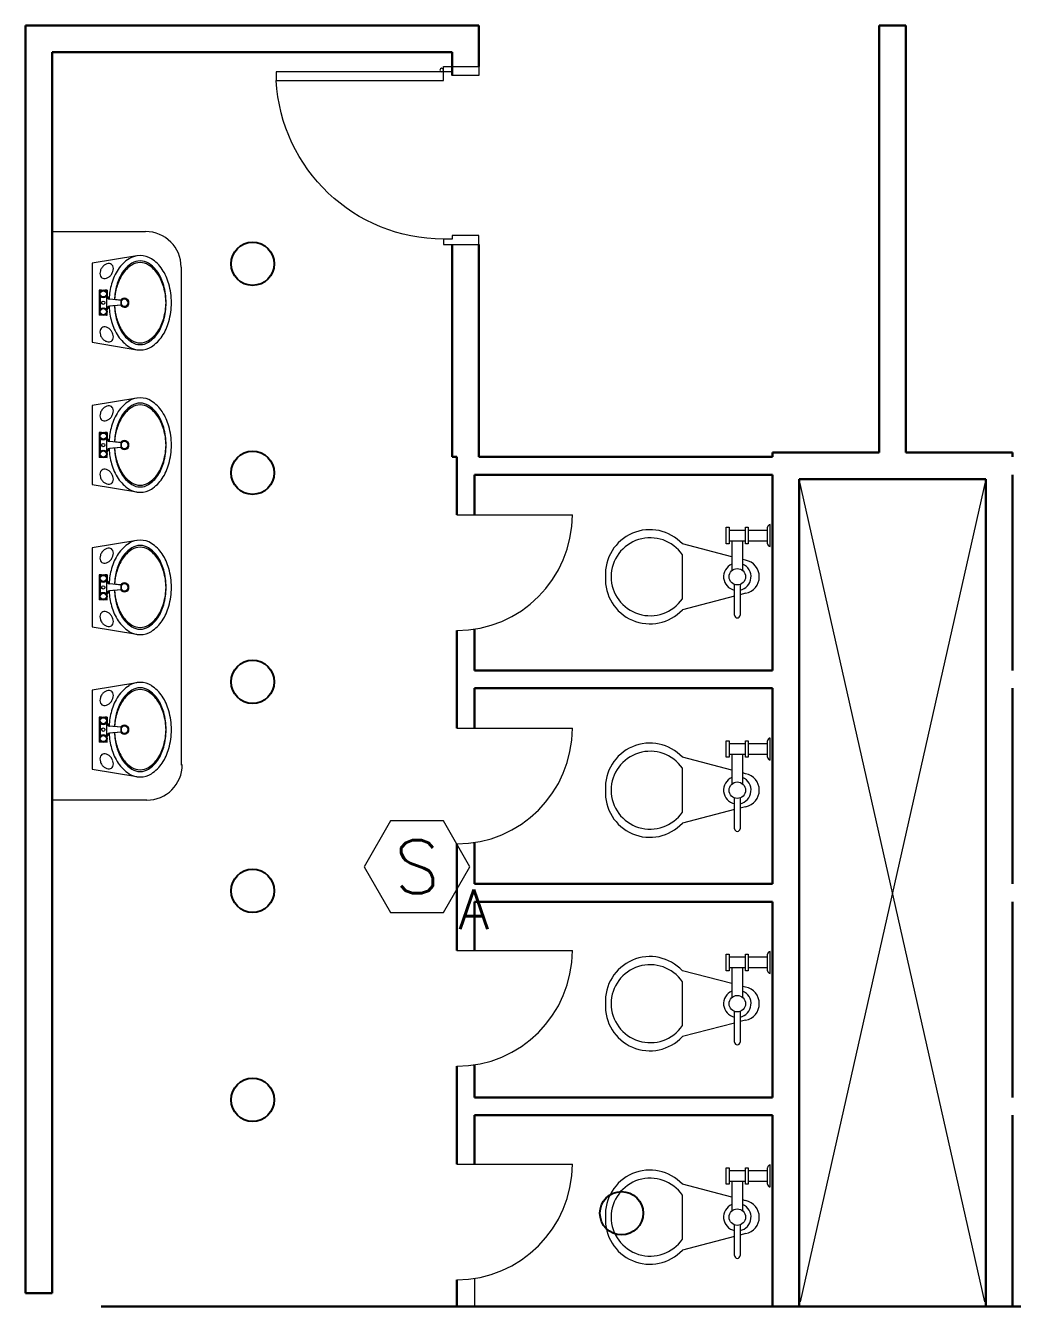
# Model space of a CAD drawing. Extents: x -15 to 31698, y 0 to 29135.
# Drawn here: x 46.13 to 51.68, y 339.07 to 346.27 of the extents above; entities that cross this region are included whole.
import ezdxf
from ezdxf.enums import TextEntityAlignment as Align

# ---------------------------------------------------------------- set-up
doc = ezdxf.new("R2010")
doc.units = 0
doc.header["$LTSCALE"] = 0.15
doc.layers.get('0').update_dxf_attribs({"color": 252})
doc.layers.add('0 ARCH', color=252, linetype='Continuous')
doc.layers.add('0 lum', color=252, linetype='Continuous')
for name, color, linetype, lineweight in [('anal', 252, 'Continuous', 20), ('DOOR', 252, 'Continuous', 20), ('FIXT', 252, 'Continuous', 9), ('FUR', 252, 'Continuous', 9), ('sofa', 252, 'Continuous', 9), ('T-FIRE-B', 4, 'Continuous', 0), ('T-TEXT', 2, 'Continuous', 0), ('wall', 252, 'Continuous', 30), ('WC', 252, 'Continuous', 9)]:
    doc.layers.add(name, color=color, linetype=linetype, lineweight=lineweight)
doc.styles.add('ROMANS', font='ROMANS.shx', dxfattribs={"width": 0.8})

# ---------------------------------------------------------------- blocks, each defined once
blk = doc.blocks.new('2')
at = {"color": 3}
blk.add_circle((0, 0, 3.4), 0.1216, dxfattribs=at)
blk = doc.blocks.new('D100')
at = {"layer": 'DOOR'}
for points in [[(0.03, 0.2), (0.03, 1.14), (0.0785, 1.14), (0.0785, 0.2)], [(0.03, 0.2), (0, 0.2), (0, 0), (0.05, 0), (0.05, 0.15), (0.03, 0.15)], [(0.97, 0.2), (1, 0.2), (1, 0), (0.95, 0), (0.95, 0.15), (0.97, 0.15)]]:
    blk.add_lwpolyline(points, close=True, dxfattribs=at)
blk.add_circle((0.02, 0.21), 0.01, dxfattribs=at)
blk.add_arc((0.0286, 0.2), 0.9414, 0.00288, 86.9663, dxfattribs=at)
blk = doc.blocks.new('ARCH')
at = {"layer": 'anal'}
for p, q in [((46.275, 345.1171), (46.8, 345.1171)), ((47, 344.9171), (47, 342.1171)), ((46.8062, 341.9207), (46.275, 341.9207))]:
    blk.add_line(p, q, dxfattribs=at)
for centre, start, end in [((46.8, 344.9171), 0, 90), ((46.8062, 342.1207), 270, 0)]:
    blk.add_arc(centre, 0.2, start, end, dxfattribs=at)
at = {"layer": 'DOOR'}
for p, q in [((48.55, 343.525), (49.2, 343.525)), ((48.55, 342.325), (49.2, 342.325)), ((48.55, 341.075), (49.2, 341.075)), ((48.55, 339.875), (49.2, 339.875))]:
    blk.add_line(p, q, dxfattribs=at)
for centre in [(48.55, 343.525), (48.55, 342.325), (48.55, 341.075), (48.55, 339.875)]:
    blk.add_arc(centre, 0.65, 270, 0, dxfattribs=at)
at = {"layer": 'FIXT'}
for p, q in [((46.7501, 344.981), (46.5, 344.9396)), ((46.5, 344.9396), (46.5, 344.4946)), ((46.544, 344.7861), (46.5395, 344.7871)), ((46.5528, 344.7871), (46.5395, 344.7871)), ((46.5395, 344.7871), (46.5395, 344.6471)), ((46.544, 344.7861), (46.544, 344.7797)), ((46.5509, 344.7861), (46.544, 344.7861)), ((46.544, 344.7544), (46.544, 344.6797)), ((46.5845, 344.7871), (46.5712, 344.7871)), ((46.58, 344.7861), (46.5731, 344.7861)), ((46.58, 344.7861), (46.5845, 344.7871)), ((46.58, 344.7861), (46.58, 344.7797)), ((46.58, 344.7544), (46.58, 344.6797)), ((46.5845, 344.7871), (46.5845, 344.7562)), ((46.6621, 344.7303), (46.5979, 344.737)), ((46.5845, 344.6471), (46.5845, 344.6779)), ((46.6621, 344.7038), (46.5979, 344.6971)), ((46.6635, 344.7311), (46.616, 344.7351)), ((46.6635, 344.7031), (46.616, 344.699)), ((46.6621, 344.7303), (46.6635, 344.7311)), ((46.6621, 344.7038), (46.6635, 344.7031)), ((46.544, 344.6481), (46.5395, 344.6471)), ((46.5528, 344.6471), (46.5395, 344.6471)), ((46.544, 344.6481), (46.544, 344.6544)), ((46.5509, 344.6481), (46.544, 344.6481)), ((46.5845, 344.6471), (46.5712, 344.6471)), ((46.58, 344.6481), (46.5731, 344.6481)), ((46.58, 344.6481), (46.58, 344.6544)), ((46.58, 344.6481), (46.5845, 344.6471)), ((46.5, 344.4946), (46.7501, 344.4532)), ((46.7501, 344.181), (46.5, 344.1396)), ((46.5, 344.1396), (46.5, 343.6946)), ((46.544, 343.9861), (46.5395, 343.9871)), ((46.5528, 343.9871), (46.5395, 343.9871)), ((46.5395, 343.9871), (46.5395, 343.8471)), ((46.544, 343.9861), (46.544, 343.9797)), ((46.5509, 343.9861), (46.544, 343.9861)), ((46.544, 343.9544), (46.544, 343.8797)), ((46.5845, 343.9871), (46.5712, 343.9871)), ((46.58, 343.9861), (46.5731, 343.9861)), ((46.58, 343.9861), (46.5845, 343.9871)), ((46.58, 343.9861), (46.58, 343.9797)), ((46.58, 343.9544), (46.58, 343.8797)), ((46.5845, 343.9871), (46.5845, 343.9562)), ((46.5845, 343.8471), (46.5845, 343.8779)), ((46.6621, 343.9303), (46.5979, 343.937)), ((46.6621, 343.9038), (46.5979, 343.8971)), ((46.6635, 343.9311), (46.616, 343.9351)), ((46.6635, 343.9031), (46.616, 343.899)), ((46.6621, 343.9303), (46.6635, 343.9311)), ((46.6621, 343.9038), (46.6635, 343.9031)), ((46.544, 343.8481), (46.5395, 343.8471)), ((46.5528, 343.8471), (46.5395, 343.8471)), ((46.544, 343.8481), (46.544, 343.8544)), ((46.5509, 343.8481), (46.544, 343.8481)), ((46.5845, 343.8471), (46.5712, 343.8471)), ((46.58, 343.8481), (46.5731, 343.8481)), ((46.58, 343.8481), (46.58, 343.8544)), ((46.58, 343.8481), (46.5845, 343.8471)), ((46.5, 343.6946), (46.7501, 343.6532)), ((46.7501, 343.381), (46.5, 343.3396)), ((46.5, 343.3396), (46.5, 342.8946)), ((46.5395, 343.1871), (46.5395, 343.0471)), ((46.544, 343.1861), (46.5395, 343.1871)), ((46.5528, 343.1871), (46.5395, 343.1871)), ((46.544, 343.1861), (46.544, 343.1797)), ((46.5509, 343.1861), (46.544, 343.1861)), ((46.544, 343.1544), (46.544, 343.0797)), ((46.5845, 343.1871), (46.5712, 343.1871)), ((46.58, 343.1861), (46.5731, 343.1861)), ((46.58, 343.1861), (46.5845, 343.1871)), ((46.58, 343.1861), (46.58, 343.1797)), ((46.58, 343.1544), (46.58, 343.0797)), ((46.5845, 343.1871), (46.5845, 343.1562)), ((46.6621, 343.1303), (46.5979, 343.137)), ((46.6621, 343.1038), (46.5979, 343.0971)), ((46.6635, 343.1311), (46.616, 343.1351)), ((46.6635, 343.1031), (46.616, 343.099)), ((46.6621, 343.1303), (46.6635, 343.1311)), ((46.6621, 343.1038), (46.6635, 343.1031)), ((46.544, 343.0481), (46.5395, 343.0471)), ((46.5528, 343.0471), (46.5395, 343.0471)), ((46.544, 343.0481), (46.544, 343.0544)), ((46.5509, 343.0481), (46.544, 343.0481)), ((46.5845, 343.0471), (46.5712, 343.0471)), ((46.58, 343.0481), (46.5731, 343.0481)), ((46.58, 343.0481), (46.58, 343.0544)), ((46.58, 343.0481), (46.5845, 343.0471)), ((46.5845, 343.0471), (46.5845, 343.0779)), ((46.5, 342.8946), (46.7501, 342.8532)), ((46.7501, 342.581), (46.5, 342.5396)), ((46.5, 342.5396), (46.5, 342.0946)), ((46.544, 342.3861), (46.5395, 342.3871)), ((46.5528, 342.3871), (46.5395, 342.3871)), ((46.5395, 342.3871), (46.5395, 342.2471)), ((46.544, 342.3861), (46.544, 342.3797)), ((46.5509, 342.3861), (46.544, 342.3861)), ((46.5845, 342.3871), (46.5712, 342.3871)), ((46.58, 342.3861), (46.5731, 342.3861)), ((46.58, 342.3861), (46.5845, 342.3871)), ((46.58, 342.3861), (46.58, 342.3797)), ((46.5845, 342.3871), (46.5845, 342.3562)), ((46.544, 342.3544), (46.544, 342.2797)), ((46.58, 342.3544), (46.58, 342.2797)), ((46.6621, 342.3303), (46.5979, 342.337)), ((46.6621, 342.3038), (46.5979, 342.2971)), ((46.6635, 342.3311), (46.616, 342.3351)), ((46.6635, 342.3031), (46.616, 342.299)), ((46.6621, 342.3303), (46.6635, 342.3311)), ((46.6621, 342.3038), (46.6635, 342.3031)), ((46.544, 342.2481), (46.5395, 342.2471)), ((46.5528, 342.2471), (46.5395, 342.2471)), ((46.544, 342.2481), (46.544, 342.2544)), ((46.5509, 342.2481), (46.544, 342.2481)), ((46.5845, 342.2471), (46.5712, 342.2471)), ((46.58, 342.2481), (46.5731, 342.2481)), ((46.58, 342.2481), (46.58, 342.2544)), ((46.58, 342.2481), (46.5845, 342.2471)), ((46.5845, 342.2471), (46.5845, 342.2779)), ((46.5, 342.0946), (46.7501, 342.0532))]:
    blk.add_line(p, q, dxfattribs=at)
for centre, radius in [((46.562, 344.7671), 0.022), ((46.562, 344.7671), 0.0173), ((46.562, 344.6671), 0.022), ((46.562, 344.6671), 0.0173), ((46.562, 344.7171), 0.0095), ((46.562, 343.9671), 0.022), ((46.562, 343.9671), 0.0173), ((46.562, 343.8671), 0.022), ((46.562, 343.8671), 0.0173), ((46.562, 343.9171), 0.0095), ((46.562, 343.1671), 0.022), ((46.562, 343.1671), 0.0173), ((46.562, 343.0671), 0.022), ((46.562, 343.0671), 0.0173), ((46.562, 343.1171), 0.0095), ((46.562, 342.3671), 0.022), ((46.562, 342.3671), 0.0173), ((46.562, 342.2671), 0.022), ((46.562, 342.3171), 0.0095), ((46.562, 342.2671), 0.0173)]:
    blk.add_circle(centre, radius, dxfattribs=at)
for centre, radius, start, end in [((46.8136, 344.7936), 0.2016, 122.07252, 146.53462), ((46.7695, 344.864), 0.1186, 90, 122.07252), ((46.7695, 344.864), 0.0886, 90, 122.07252), ((46.7695, 344.864), 0.1186, 57.92748, 90), ((46.7695, 344.864), 0.0886, 57.92748, 90), ((46.7254, 344.7936), 0.2016, 33.46538, 57.92748), ((46.5908, 344.8827), 0.0477, 162.15178, 181.68972), ((46.5791, 344.8823), 0.036, 181.68972, 205.92952), ((46.6056, 344.8779), 0.0632, 145, 162.15178), ((46.6056, 344.8779), 0.0632, 127.84822, 145), ((46.5961, 344.8902), 0.0477, 108.31028, 127.84822), ((46.5924, 344.9013), 0.036, 84.07048, 108.31028), ((46.5936, 344.9135), 0.0237, 55, 84.07048), ((46.5936, 344.9135), 0.0237, 25.92952, 55), ((46.5561, 344.9126), 0.0632, 325, 342.15178), ((46.8836, 344.7474), 0.2855, 146.53462, 164.68757), ((46.5826, 344.9082), 0.036, 1.68972, 25.92952), ((46.5708, 344.9078), 0.0477, 342.15178, 1.68972), ((46.8836, 344.7474), 0.2555, 146.53462, 164.68757), ((46.8136, 344.7936), 0.1716, 122.07252, 146.53462), ((46.8136, 344.7836), 0.1716, 122.07252, 146.53462), ((46.7695, 344.854), 0.0886, 90, 122.07252), ((46.7695, 344.854), 0.0886, 57.92748, 90), ((46.7254, 344.7936), 0.1716, 33.46538, 57.92748), ((46.7254, 344.7836), 0.1716, 33.46538, 57.92748), ((46.6554, 344.7474), 0.2555, 15.31243, 33.46538), ((46.6554, 344.7474), 0.2855, 15.31243, 33.46538), ((46.568, 344.8769), 0.0237, 205.92952, 235), ((46.568, 344.8769), 0.0237, 235, 264.07048), ((46.5693, 344.8892), 0.036, 264.07048, 288.31028), ((46.5656, 344.9003), 0.0477, 288.31028, 307.84822), ((46.9943, 344.7171), 0.4003, 164.68757, 176.8829), ((46.5561, 344.9126), 0.0632, 307.84822, 325), ((46.9943, 344.7171), 0.3703, 164.68757, 177.31327), ((46.8836, 344.7374), 0.2555, 146.53462, 164.68757), ((46.6554, 344.7374), 0.2555, 15.31243, 33.46538), ((46.5447, 344.7171), 0.3703, 0, 15.31243), ((46.5447, 344.7171), 0.4003, 0, 15.31243), ((46.5333, 344.7671), 0.0115, 315.8561, 44.1439), ((46.562, 344.7958), 0.0115, 225.8561, 314.1439), ((46.562, 344.7383), 0.0115, 45.8561, 134.1439), ((46.5907, 344.7671), 0.0115, 135.8561, 224.1439), ((46.6, 344.7569), 0.02, 186.65267, 264.02226), ((46.6045, 344.7562), 0.02, 180, 254.93868), ((46.9943, 344.7071), 0.3703, 164.68757, 175.77096), ((46.681, 344.7171), 0.025, 211.88267, 148.11733), ((46.681, 344.7171), 0.02, 90, 148.50071), ((46.681, 344.7171), 0.02, 270, 90), ((46.5447, 344.7071), 0.3703, 1.54763, 15.31243), ((46.5333, 344.6671), 0.0115, 315.8561, 44.1439), ((46.562, 344.6958), 0.0115, 225.8561, 314.1439), ((46.5907, 344.6671), 0.0115, 135.8561, 224.1439), ((46.6, 344.6772), 0.02, 95.97774, 173.34733), ((46.6045, 344.6779), 0.02, 105.06132, 180), ((46.9943, 344.7171), 0.4003, 183.1171, 195.31243), ((46.9943, 344.7171), 0.3703, 182.68673, 195.31243), ((46.9943, 344.7271), 0.3703, 184.22904, 195.31243), ((46.5652, 344.7171), 0.0978, 352.2121, 7.7879), ((46.5655, 344.7171), 0.099, 351.872, 8.128), ((46.681, 344.7171), 0.02, 211.49929, 270), ((46.5447, 344.7271), 0.3703, 344.68757, 358.45237), ((46.5447, 344.7171), 0.3703, 344.68757, 0), ((46.5447, 344.7171), 0.4003, 344.68757, 0), ((46.562, 344.6383), 0.0115, 45.8561, 134.1439), ((46.8836, 344.6868), 0.2855, 195.31243, 213.46538), ((46.8836, 344.6968), 0.2555, 195.31243, 213.46538), ((46.8836, 344.6868), 0.2555, 195.31243, 213.46538), ((46.6554, 344.6968), 0.2555, 326.53462, 344.68757), ((46.6554, 344.6868), 0.2555, 326.53462, 344.68757), ((46.6554, 344.6868), 0.2855, 326.53462, 344.68757), ((46.5791, 344.5518), 0.036, 154.07048, 178.31028), ((46.5908, 344.5515), 0.0477, 178.31028, 197.84822), ((46.6056, 344.5562), 0.0632, 197.84822, 215), ((46.568, 344.5572), 0.0237, 125, 154.07048), ((46.568, 344.5572), 0.0237, 95.92952, 125), ((46.5693, 344.545), 0.036, 71.68972, 95.92952), ((46.5656, 344.5338), 0.0477, 52.15178, 71.68972), ((46.5561, 344.5216), 0.0632, 35, 52.15178), ((46.5561, 344.5216), 0.0632, 17.84822, 35), ((46.5826, 344.526), 0.036, 334.07048, 358.31028), ((46.5708, 344.5263), 0.0477, 358.31028, 17.84822), ((46.8136, 344.6405), 0.2016, 213.46538, 237.92748), ((46.8136, 344.6505), 0.1716, 213.46538, 237.92748), ((46.8136, 344.6405), 0.1716, 213.46538, 237.92748), ((46.7254, 344.6505), 0.1716, 302.07252, 326.53462), ((46.7254, 344.6405), 0.1716, 302.07252, 326.53462), ((46.7254, 344.6405), 0.2016, 302.07252, 326.53462), ((46.6056, 344.5562), 0.0632, 215, 232.15178), ((46.5961, 344.544), 0.0477, 232.15178, 251.68972), ((46.5924, 344.5328), 0.036, 251.68972, 275.92952), ((46.5936, 344.5206), 0.0237, 275.92952, 305), ((46.5936, 344.5206), 0.0237, 305, 334.07048), ((46.7695, 344.5701), 0.1186, 237.92748, 270), ((46.7695, 344.5801), 0.0886, 237.92748, 270), ((46.7695, 344.5701), 0.0886, 237.92748, 270), ((46.7695, 344.5801), 0.0886, 270, 302.07252), ((46.7695, 344.5701), 0.0886, 270, 302.07252), ((46.7695, 344.5701), 0.1186, 270, 302.07252), ((46.8136, 343.9936), 0.2016, 122.07252, 146.53462), ((46.7695, 344.064), 0.1186, 90, 122.07252), ((46.7695, 344.064), 0.1186, 57.92748, 90), ((46.7254, 343.9936), 0.2016, 33.46538, 57.92748), ((46.5908, 344.0827), 0.0477, 162.15178, 181.68972), ((46.6056, 344.0779), 0.0632, 145, 162.15178), ((46.6056, 344.0779), 0.0632, 127.84822, 145), ((46.5961, 344.0902), 0.0477, 108.31028, 127.84822), ((46.5924, 344.1013), 0.036, 84.07048, 108.31028), ((46.5936, 344.1135), 0.0237, 55, 84.07048), ((46.5936, 344.1135), 0.0237, 25.92952, 55), ((46.5561, 344.1126), 0.0632, 325, 342.15178), ((46.8836, 343.9474), 0.2855, 146.53462, 164.68757), ((46.5826, 344.1082), 0.036, 1.68972, 25.92952), ((46.5708, 344.1078), 0.0477, 342.15178, 1.68972), ((46.8836, 343.9474), 0.2555, 146.53462, 164.68757), ((46.8136, 343.9936), 0.1716, 122.07252, 146.53462), ((46.8136, 343.9836), 0.1716, 122.07252, 146.53462), ((46.7695, 344.064), 0.0886, 90, 122.07252), ((46.7695, 344.054), 0.0886, 90, 122.07252), ((46.7695, 344.064), 0.0886, 57.92748, 90), ((46.7695, 344.054), 0.0886, 57.92748, 90), ((46.7254, 343.9936), 0.1716, 33.46538, 57.92748), ((46.7254, 343.9836), 0.1716, 33.46538, 57.92748), ((46.6554, 343.9474), 0.2555, 15.31243, 33.46538), ((46.6554, 343.9474), 0.2855, 15.31243, 33.46538), ((46.5791, 344.0823), 0.036, 181.68972, 205.92952), ((46.568, 344.0769), 0.0237, 205.92952, 235), ((46.568, 344.0769), 0.0237, 235, 264.07048), ((46.5693, 344.0892), 0.036, 264.07048, 288.31028), ((46.5656, 344.1003), 0.0477, 288.31028, 307.84822), ((46.9943, 343.9171), 0.4003, 164.68757, 176.8829), ((46.5561, 344.1126), 0.0632, 307.84822, 325), ((46.8836, 343.9374), 0.2555, 146.53462, 164.68757), ((46.6554, 343.9374), 0.2555, 15.31243, 33.46538), ((46.5447, 343.9171), 0.4003, 0, 15.31243), ((46.5333, 343.9671), 0.0115, 315.8561, 44.1439), ((46.562, 343.9958), 0.0115, 225.8561, 314.1439), ((46.562, 343.9383), 0.0115, 45.8561, 134.1439), ((46.5907, 343.9671), 0.0115, 135.8561, 224.1439), ((46.6, 343.9569), 0.02, 186.65267, 264.02226), ((46.6045, 343.9562), 0.02, 180, 254.93868), ((46.9943, 343.9171), 0.3703, 164.68757, 177.31327), ((46.9943, 343.9071), 0.3703, 164.68757, 175.77096), ((46.5447, 343.9171), 0.3703, 0, 15.31243), ((46.5447, 343.9071), 0.3703, 1.54763, 15.31243), ((46.5333, 343.8671), 0.0115, 315.8561, 44.1439), ((46.562, 343.8958), 0.0115, 225.8561, 314.1439), ((46.5907, 343.8671), 0.0115, 135.8561, 224.1439), ((46.6, 343.8772), 0.02, 95.97774, 173.34733), ((46.6045, 343.8779), 0.02, 105.06132, 180), ((46.9943, 343.9171), 0.4003, 183.1171, 195.31243), ((46.9943, 343.9171), 0.3703, 182.68673, 195.31243), ((46.9943, 343.9271), 0.3703, 184.22904, 195.31243), ((46.681, 343.9171), 0.025, 211.88267, 148.11733), ((46.5652, 343.9171), 0.0978, 352.2121, 7.7879), ((46.5655, 343.9171), 0.099, 351.872, 8.128), ((46.681, 343.9171), 0.02, 90, 148.50071), ((46.681, 343.9171), 0.02, 211.49929, 270), ((46.681, 343.9171), 0.02, 270, 90), ((46.5447, 343.9271), 0.3703, 344.68757, 358.45237), ((46.5447, 343.9171), 0.3703, 344.68757, 0), ((46.5447, 343.9171), 0.4003, 344.68757, 0), ((46.562, 343.8383), 0.0115, 45.8561, 134.1439), ((46.8836, 343.8868), 0.2855, 195.31243, 213.46538), ((46.8836, 343.8968), 0.2555, 195.31243, 213.46538), ((46.8836, 343.8868), 0.2555, 195.31243, 213.46538), ((46.6554, 343.8968), 0.2555, 326.53462, 344.68757), ((46.6554, 343.8868), 0.2555, 326.53462, 344.68757), ((46.6554, 343.8868), 0.2855, 326.53462, 344.68757), ((46.5791, 343.7518), 0.036, 154.07048, 178.31028), ((46.5908, 343.7515), 0.0477, 178.31028, 197.84822), ((46.6056, 343.7562), 0.0632, 197.84822, 215), ((46.568, 343.7572), 0.0237, 125, 154.07048), ((46.568, 343.7572), 0.0237, 95.92952, 125), ((46.5693, 343.745), 0.036, 71.68972, 95.92952), ((46.5656, 343.7338), 0.0477, 52.15178, 71.68972), ((46.5561, 343.7216), 0.0632, 35, 52.15178), ((46.5561, 343.7216), 0.0632, 17.84822, 35), ((46.5708, 343.7263), 0.0477, 358.31028, 17.84822), ((46.8136, 343.8405), 0.2016, 213.46538, 237.92748), ((46.8136, 343.8505), 0.1716, 213.46538, 237.92748), ((46.8136, 343.8405), 0.1716, 213.46538, 237.92748), ((46.7254, 343.8505), 0.1716, 302.07252, 326.53462), ((46.7254, 343.8405), 0.1716, 302.07252, 326.53462), ((46.7254, 343.8405), 0.2016, 302.07252, 326.53462), ((46.6056, 343.7562), 0.0632, 215, 232.15178), ((46.5961, 343.744), 0.0477, 232.15178, 251.68972), ((46.5924, 343.7328), 0.036, 251.68972, 275.92952), ((46.5936, 343.7206), 0.0237, 275.92952, 305), ((46.5936, 343.7206), 0.0237, 305, 334.07048), ((46.5826, 343.726), 0.036, 334.07048, 358.31028), ((46.7695, 343.7701), 0.1186, 237.92748, 270), ((46.7695, 343.7801), 0.0886, 237.92748, 270), ((46.7695, 343.7701), 0.0886, 237.92748, 270), ((46.7695, 343.7801), 0.0886, 270, 302.07252), ((46.7695, 343.7701), 0.0886, 270, 302.07252), ((46.7695, 343.7701), 0.1186, 270, 302.07252), ((46.7695, 343.264), 0.1186, 90, 122.07252), ((46.7695, 343.264), 0.1186, 57.92748, 90), ((46.5908, 343.2827), 0.0477, 162.15178, 181.68972), ((46.6056, 343.2779), 0.0632, 145, 162.15178), ((46.6056, 343.2779), 0.0632, 127.84822, 145), ((46.5961, 343.2902), 0.0477, 108.31028, 127.84822), ((46.5924, 343.3013), 0.036, 84.07048, 108.31028), ((46.5936, 343.3135), 0.0237, 55, 84.07048), ((46.5936, 343.3135), 0.0237, 25.92952, 55), ((46.8836, 343.1474), 0.2855, 146.53462, 164.68757), ((46.5826, 343.3082), 0.036, 1.68972, 25.92952), ((46.5708, 343.3078), 0.0477, 342.15178, 1.68972), ((46.8136, 343.1936), 0.2016, 122.07252, 146.53462), ((46.8136, 343.1936), 0.1716, 122.07252, 146.53462), ((46.8136, 343.1836), 0.1716, 122.07252, 146.53462), ((46.7695, 343.264), 0.0886, 90, 122.07252), ((46.7695, 343.254), 0.0886, 90, 122.07252), ((46.7695, 343.264), 0.0886, 57.92748, 90), ((46.7695, 343.254), 0.0886, 57.92748, 90), ((46.7254, 343.1936), 0.1716, 33.46538, 57.92748), ((46.7254, 343.1836), 0.1716, 33.46538, 57.92748), ((46.7254, 343.1936), 0.2016, 33.46538, 57.92748), ((46.6554, 343.1474), 0.2855, 15.31243, 33.46538), ((46.5791, 343.2823), 0.036, 181.68972, 205.92952), ((46.568, 343.2769), 0.0237, 205.92952, 235), ((46.568, 343.2769), 0.0237, 235, 264.07048), ((46.5693, 343.2892), 0.036, 264.07048, 288.31028), ((46.5656, 343.3003), 0.0477, 288.31028, 307.84822), ((46.5561, 343.3126), 0.0632, 307.84822, 325), ((46.5561, 343.3126), 0.0632, 325, 342.15178), ((46.8836, 343.1474), 0.2555, 146.53462, 164.68757), ((46.8836, 343.1374), 0.2555, 146.53462, 164.68757), ((46.6554, 343.1474), 0.2555, 15.31243, 33.46538), ((46.6554, 343.1374), 0.2555, 15.31243, 33.46538), ((46.5333, 343.1671), 0.0115, 315.8561, 44.1439), ((46.562, 343.1958), 0.0115, 225.8561, 314.1439), ((46.5907, 343.1671), 0.0115, 135.8561, 224.1439), ((46.6, 343.1569), 0.02, 186.65267, 264.02226), ((46.6045, 343.1562), 0.02, 180, 254.93868), ((46.9943, 343.1171), 0.4003, 164.68757, 176.8829), ((46.9943, 343.1171), 0.3703, 164.68757, 177.31327), ((46.9943, 343.1071), 0.3703, 164.68757, 175.77096), ((46.5447, 343.1171), 0.3703, 0, 15.31243), ((46.5447, 343.1071), 0.3703, 1.54763, 15.31243), ((46.5447, 343.1171), 0.4003, 0, 15.31243), ((46.562, 343.1383), 0.0115, 45.8561, 134.1439), ((46.562, 343.0958), 0.0115, 225.8561, 314.1439), ((46.6, 343.0772), 0.02, 95.97774, 173.34733), ((46.6045, 343.0779), 0.02, 105.06132, 180), ((46.9943, 343.1171), 0.4003, 183.1171, 195.31243), ((46.9943, 343.1171), 0.3703, 182.68673, 195.31243), ((46.9943, 343.1271), 0.3703, 184.22904, 195.31243), ((46.681, 343.1171), 0.025, 211.88267, 148.11733), ((46.5652, 343.1171), 0.0978, 352.2121, 7.7879), ((46.5655, 343.1171), 0.099, 351.872, 8.128), ((46.681, 343.1171), 0.02, 90, 148.50071), ((46.681, 343.1171), 0.02, 211.49929, 270), ((46.681, 343.1171), 0.02, 270, 90), ((46.5447, 343.1271), 0.3703, 344.68757, 358.45237), ((46.5447, 343.1171), 0.3703, 344.68757, 0), ((46.5447, 343.1171), 0.4003, 344.68757, 0), ((46.5333, 343.0671), 0.0115, 315.8561, 44.1439), ((46.562, 343.0383), 0.0115, 45.8561, 134.1439), ((46.5907, 343.0671), 0.0115, 135.8561, 224.1439), ((46.8836, 343.0868), 0.2855, 195.31243, 213.46538), ((46.8836, 343.0968), 0.2555, 195.31243, 213.46538), ((46.8836, 343.0868), 0.2555, 195.31243, 213.46538), ((46.6554, 343.0968), 0.2555, 326.53462, 344.68757), ((46.6554, 343.0868), 0.2555, 326.53462, 344.68757), ((46.6554, 343.0868), 0.2855, 326.53462, 344.68757), ((46.5791, 342.9518), 0.036, 154.07048, 178.31028), ((46.5908, 342.9515), 0.0477, 178.31028, 197.84822), ((46.6056, 342.9562), 0.0632, 197.84822, 215), ((46.568, 342.9572), 0.0237, 125, 154.07048), ((46.568, 342.9572), 0.0237, 95.92952, 125), ((46.5693, 342.945), 0.036, 71.68972, 95.92952), ((46.5656, 342.9338), 0.0477, 52.15178, 71.68972), ((46.5561, 342.9216), 0.0632, 35, 52.15178), ((46.5561, 342.9216), 0.0632, 17.84822, 35), ((46.5708, 342.9263), 0.0477, 358.31028, 17.84822), ((46.8136, 343.0505), 0.1716, 213.46538, 237.92748), ((46.8136, 343.0405), 0.1716, 213.46538, 237.92748), ((46.7254, 343.0505), 0.1716, 302.07252, 326.53462), ((46.7254, 343.0405), 0.1716, 302.07252, 326.53462), ((46.6056, 342.9562), 0.0632, 215, 232.15178), ((46.5961, 342.944), 0.0477, 232.15178, 251.68972), ((46.5924, 342.9328), 0.036, 251.68972, 275.92952), ((46.5936, 342.9206), 0.0237, 275.92952, 305), ((46.5936, 342.9206), 0.0237, 305, 334.07048), ((46.5826, 342.926), 0.036, 334.07048, 358.31028), ((46.8136, 343.0405), 0.2016, 213.46538, 237.92748), ((46.7695, 342.9701), 0.1186, 237.92748, 270), ((46.7695, 342.9801), 0.0886, 237.92748, 270), ((46.7695, 342.9701), 0.0886, 237.92748, 270), ((46.7695, 342.9801), 0.0886, 270, 302.07252), ((46.7695, 342.9701), 0.0886, 270, 302.07252), ((46.7695, 342.9701), 0.1186, 270, 302.07252), ((46.7254, 343.0405), 0.2016, 302.07252, 326.53462), ((46.7695, 342.464), 0.1186, 90, 122.07252), ((46.7695, 342.464), 0.1186, 57.92748, 90), ((46.6056, 342.4779), 0.0632, 145, 162.15178), ((46.6056, 342.4779), 0.0632, 127.84822, 145), ((46.5961, 342.4902), 0.0477, 108.31028, 127.84822), ((46.5924, 342.5013), 0.036, 84.07048, 108.31028), ((46.5936, 342.5135), 0.0237, 55, 84.07048), ((46.5936, 342.5135), 0.0237, 25.92952, 55), ((46.8836, 342.3474), 0.2855, 146.53462, 164.68757), ((46.5826, 342.5082), 0.036, 1.68972, 25.92952), ((46.5708, 342.5078), 0.0477, 342.15178, 1.68972), ((46.8136, 342.3936), 0.2016, 122.07252, 146.53462), ((46.8136, 342.3936), 0.1716, 122.07252, 146.53462), ((46.8136, 342.3836), 0.1716, 122.07252, 146.53462), ((46.7695, 342.464), 0.0886, 90, 122.07252), ((46.7695, 342.454), 0.0886, 90, 122.07252), ((46.7695, 342.464), 0.0886, 57.92748, 90), ((46.7695, 342.454), 0.0886, 57.92748, 90), ((46.7254, 342.3936), 0.1716, 33.46538, 57.92748), ((46.7254, 342.3836), 0.1716, 33.46538, 57.92748), ((46.7254, 342.3936), 0.2016, 33.46538, 57.92748), ((46.6554, 342.3474), 0.2855, 15.31243, 33.46538), ((46.5908, 342.4827), 0.0477, 162.15178, 181.68972), ((46.5791, 342.4823), 0.036, 181.68972, 205.92952), ((46.568, 342.4769), 0.0237, 205.92952, 235), ((46.568, 342.4769), 0.0237, 235, 264.07048), ((46.5693, 342.4892), 0.036, 264.07048, 288.31028), ((46.5656, 342.5003), 0.0477, 288.31028, 307.84822), ((46.5561, 342.5126), 0.0632, 307.84822, 325), ((46.5561, 342.5126), 0.0632, 325, 342.15178), ((46.8836, 342.3474), 0.2555, 146.53462, 164.68757), ((46.8836, 342.3374), 0.2555, 146.53462, 164.68757), ((46.6554, 342.3474), 0.2555, 15.31243, 33.46538), ((46.6554, 342.3374), 0.2555, 15.31243, 33.46538), ((46.5333, 342.3671), 0.0115, 315.8561, 44.1439), ((46.562, 342.3958), 0.0115, 225.8561, 314.1439), ((46.5907, 342.3671), 0.0115, 135.8561, 224.1439), ((46.9943, 342.3171), 0.4003, 164.68757, 176.8829), ((46.9943, 342.3171), 0.3703, 164.68757, 177.31327), ((46.9943, 342.3071), 0.3703, 164.68757, 175.77096), ((46.5447, 342.3171), 0.3703, 0, 15.31243), ((46.5447, 342.3071), 0.3703, 1.54763, 15.31243), ((46.5447, 342.3171), 0.4003, 0, 15.31243), ((46.562, 342.3383), 0.0115, 45.8561, 134.1439), ((46.6, 342.3569), 0.02, 186.65267, 264.02226), ((46.6, 342.2772), 0.02, 95.97774, 173.34733), ((46.6045, 342.3562), 0.02, 180, 254.93868), ((46.6045, 342.2779), 0.02, 105.06132, 180), ((46.9943, 342.3171), 0.4003, 183.1171, 195.31243), ((46.9943, 342.3171), 0.3703, 182.68673, 195.31243), ((46.9943, 342.3271), 0.3703, 184.22904, 195.31243), ((46.681, 342.3171), 0.025, 211.88267, 148.11733), ((46.5652, 342.3171), 0.0978, 352.2121, 7.7879), ((46.5655, 342.3171), 0.099, 351.872, 8.128), ((46.681, 342.3171), 0.02, 90, 148.50071), ((46.681, 342.3171), 0.02, 211.49929, 270), ((46.681, 342.3171), 0.02, 270, 90), ((46.5447, 342.3271), 0.3703, 344.68757, 358.45237), ((46.5447, 342.3171), 0.3703, 344.68757, 0), ((46.5447, 342.3171), 0.4003, 344.68757, 0), ((46.5333, 342.2671), 0.0115, 315.8561, 44.1439), ((46.562, 342.2958), 0.0115, 225.8561, 314.1439), ((46.562, 342.2383), 0.0115, 45.8561, 134.1439), ((46.5907, 342.2671), 0.0115, 135.8561, 224.1439), ((46.8836, 342.2968), 0.2555, 195.31243, 213.46538), ((46.8836, 342.2868), 0.2555, 195.31243, 213.46538), ((46.6554, 342.2968), 0.2555, 326.53462, 344.68757), ((46.6554, 342.2868), 0.2555, 326.53462, 344.68757), ((46.5791, 342.1518), 0.036, 154.07048, 178.31028), ((46.5908, 342.1515), 0.0477, 178.31028, 197.84822), ((46.568, 342.1572), 0.0237, 125, 154.07048), ((46.568, 342.1572), 0.0237, 95.92952, 125), ((46.5693, 342.145), 0.036, 71.68972, 95.92952), ((46.5656, 342.1338), 0.0477, 52.15178, 71.68972), ((46.5561, 342.1216), 0.0632, 35, 52.15178), ((46.5561, 342.1216), 0.0632, 17.84822, 35), ((46.8836, 342.2868), 0.2855, 195.31243, 213.46538), ((46.8136, 342.2505), 0.1716, 213.46538, 237.92748), ((46.8136, 342.2405), 0.1716, 213.46538, 237.92748), ((46.7254, 342.2505), 0.1716, 302.07252, 326.53462), ((46.7254, 342.2405), 0.1716, 302.07252, 326.53462), ((46.6554, 342.2868), 0.2855, 326.53462, 344.68757), ((46.6056, 342.1562), 0.0632, 197.84822, 215), ((46.6056, 342.1562), 0.0632, 215, 232.15178), ((46.5961, 342.144), 0.0477, 232.15178, 251.68972), ((46.5924, 342.1328), 0.036, 251.68972, 275.92952), ((46.5936, 342.1206), 0.0237, 275.92952, 305), ((46.5936, 342.1206), 0.0237, 305, 334.07048), ((46.5826, 342.126), 0.036, 334.07048, 358.31028), ((46.5708, 342.1263), 0.0477, 358.31028, 17.84822), ((46.8136, 342.2405), 0.2016, 213.46538, 237.92748), ((46.7695, 342.1801), 0.0886, 237.92748, 270), ((46.7695, 342.1701), 0.0886, 237.92748, 270), ((46.7695, 342.1801), 0.0886, 270, 302.07252), ((46.7695, 342.1701), 0.0886, 270, 302.07252), ((46.7254, 342.2405), 0.2016, 302.07252, 326.53462), ((46.7695, 342.1701), 0.1186, 237.92748, 270), ((46.7695, 342.1701), 0.1186, 270, 302.07252)]:
    blk.add_arc(centre, radius, start, end, dxfattribs=at)
at = {"layer": 'sofa'}
for p, q in [((51.5194, 339.1), (50.475, 343.725)), ((51.525, 343.725), (50.4806, 339.1))]:
    blk.add_line(p, q, dxfattribs=at)
at = {"layer": 'wall'}
for p, q in [((46.125, 346.275), (48.675, 346.275)), ((46.125, 339.15), (46.125, 346.275)), ((48.675, 346.275), (48.675, 346.045)), ((50.925, 346.275), (51.075, 346.275)), ((50.925, 343.875), (50.925, 346.275)), ((51.075, 343.875), (51.075, 346.275)), ((46.275, 346.125), (48.525, 346.125)), ((46.275, 339.15), (46.275, 346.125)), ((48.525, 346.125), (48.525, 345.995)), ((48.525, 345.045), (48.525, 343.85)), ((48.675, 345.045), (48.675, 343.85)), ((50.325, 343.875), (50.325, 343.85)), ((50.925, 343.875), (50.325, 343.875)), ((51.075, 343.875), (51.675, 343.875)), ((51.675, 343.875), (51.675, 343.85)), ((48.55, 343.85), (48.525, 343.85)), ((48.55, 343.85), (48.55, 343.525)), ((50.325, 343.85), (48.675, 343.85)), ((48.65, 343.75), (48.65, 343.525)), ((50.325, 343.75), (48.65, 343.75)), ((50.325, 343.75), (50.325, 342.65)), ((51.675, 343.75), (51.675, 342.65)), ((50.475, 343.725), (50.475, 339.075)), ((51, 343.725), (50.475, 343.725)), ((51, 343.725), (51.525, 343.725)), ((51.525, 343.725), (51.525, 339.075)), ((48.55, 342.875), (48.55, 342.325)), ((48.65, 342.8827), (48.65, 342.65)), ((50.325, 342.65), (48.65, 342.65)), ((48.65, 342.55), (48.65, 342.325)), ((50.325, 342.55), (48.65, 342.55)), ((50.325, 342.55), (50.325, 341.45)), ((51.675, 342.55), (51.675, 341.45)), ((48.55, 341.675), (48.55, 341.075)), ((48.65, 341.6827), (48.65, 341.45)), ((50.325, 341.45), (48.65, 341.45)), ((48.65, 341.35), (48.65, 341.075)), ((50.325, 341.35), (48.65, 341.35)), ((50.325, 340.25), (50.325, 341.35)), ((51.675, 341.35), (51.675, 340.25)), ((48.55, 340.425), (48.55, 339.875)), ((48.65, 340.4327), (48.65, 340.25)), ((50.325, 340.25), (48.65, 340.25)), ((48.65, 340.15), (48.65, 339.875)), ((50.325, 340.15), (48.65, 340.15)), ((50.325, 340.15), (50.325, 339.075)), ((51.675, 340.15), (51.675, 339.075)), ((48.55, 339.225), (48.55, 339.075)), ((46.275, 339.15), (46.125, 339.15)), ((53.3336, 339.075), (46.55, 339.075))]:
    blk.add_line(p, q, dxfattribs=at)
at = {"layer": 'WC'}
for p, q in [((50.0661, 343.362), (50.0661, 343.4547)), ((50.0661, 343.4547), (50.0815, 343.4547)), ((50.0815, 343.4547), (50.0815, 343.362)), ((50.1742, 343.362), (50.1742, 343.4547)), ((50.1742, 343.4547), (50.1897, 343.4547)), ((50.1897, 343.4547), (50.1897, 343.362)), ((50.2978, 343.362), (50.2978, 343.4547)), ((50.3132, 343.3465), (50.3132, 343.4701)), ((50.0815, 343.4392), (50.1742, 343.4392)), ((50.1742, 343.3774), (50.0815, 343.3774)), ((50.097, 343.3774), (50.097, 343.2112)), ((50.1588, 343.2108), (50.1588, 343.3774)), ((50.1897, 343.4392), (50.2978, 343.4392)), ((50.2978, 343.3774), (50.1897, 343.3774)), ((50.0972, 343.2894), (49.819, 343.362)), ((49.819, 343.0531), (49.819, 343.3002)), ((50.0815, 343.362), (50.0661, 343.362)), ((50.1897, 343.362), (50.1742, 343.362)), ((50.1742, 343.2693), (50.1584, 343.2735)), ((50.1124, 342.9605), (50.1124, 343.1334)), ((50.1742, 343.084), (50.1431, 343.0759)), ((50.1433, 343.1334), (50.1433, 342.9605)), ((50.1122, 343.0678), (49.819, 342.9913)), ((50.0661, 342.162), (50.0661, 342.2547)), ((50.0661, 342.2547), (50.0815, 342.2547)), ((50.0815, 342.2547), (50.0815, 342.162)), ((50.0815, 342.2392), (50.1742, 342.2392)), ((50.1742, 342.162), (50.1742, 342.2547)), ((50.1742, 342.2547), (50.1897, 342.2547)), ((50.1897, 342.2547), (50.1897, 342.162)), ((50.1897, 342.2392), (50.2978, 342.2392)), ((50.2978, 342.162), (50.2978, 342.2547)), ((50.3132, 342.1465), (50.3132, 342.2701)), ((50.0972, 342.0894), (49.819, 342.162)), ((50.0815, 342.162), (50.0661, 342.162)), ((50.1742, 342.1774), (50.0815, 342.1774)), ((50.097, 342.1774), (50.097, 342.0112)), ((50.1588, 342.0108), (50.1588, 342.1774)), ((50.1897, 342.162), (50.1742, 342.162)), ((50.2978, 342.1774), (50.1897, 342.1774)), ((49.819, 341.8531), (49.819, 342.1002)), ((50.1742, 342.0693), (50.1584, 342.0735)), ((50.1124, 341.7605), (50.1124, 341.9334)), ((50.1433, 341.9334), (50.1433, 341.7605)), ((50.1122, 341.8678), (49.819, 341.7913)), ((50.1742, 341.884), (50.1431, 341.8759)), ((50.3132, 340.9465), (50.3132, 341.0701)), ((50.0661, 340.962), (50.0661, 341.0547)), ((50.0661, 341.0547), (50.0815, 341.0547)), ((50.0815, 341.0547), (50.0815, 340.962)), ((50.0815, 341.0392), (50.1742, 341.0392)), ((50.1742, 340.962), (50.1742, 341.0547)), ((50.1742, 341.0547), (50.1897, 341.0547)), ((50.1897, 341.0547), (50.1897, 340.962)), ((50.1897, 341.0392), (50.2978, 341.0392)), ((50.2978, 340.962), (50.2978, 341.0547)), ((50.0972, 340.8894), (49.819, 340.962)), ((50.0815, 340.962), (50.0661, 340.962)), ((50.1742, 340.9774), (50.0815, 340.9774)), ((50.097, 340.9774), (50.097, 340.8112)), ((50.1588, 340.8108), (50.1588, 340.9774)), ((50.1897, 340.962), (50.1742, 340.962)), ((50.2978, 340.9774), (50.1897, 340.9774)), ((49.819, 340.6531), (49.819, 340.9002)), ((50.1742, 340.8693), (50.1584, 340.8735)), ((50.1124, 340.5605), (50.1124, 340.7334)), ((50.1433, 340.7334), (50.1433, 340.5605)), ((50.1122, 340.6678), (49.819, 340.5913)), ((50.1742, 340.684), (50.1431, 340.6759)), ((50.0661, 339.762), (50.0661, 339.8547)), ((50.0661, 339.8547), (50.0815, 339.8547)), ((50.0815, 339.8547), (50.0815, 339.762)), ((50.1742, 339.762), (50.1742, 339.8547)), ((50.1742, 339.8547), (50.1897, 339.8547)), ((50.1897, 339.8547), (50.1897, 339.762)), ((50.2978, 339.762), (50.2978, 339.8547)), ((50.3132, 339.7465), (50.3132, 339.8701)), ((50.0815, 339.8392), (50.1742, 339.8392)), ((50.1742, 339.7774), (50.0815, 339.7774)), ((50.097, 339.7774), (50.097, 339.6112)), ((50.1588, 339.6108), (50.1588, 339.7774)), ((50.1897, 339.8392), (50.2978, 339.8392)), ((50.2978, 339.7774), (50.1897, 339.7774)), ((50.0972, 339.6894), (49.819, 339.762)), ((49.819, 339.4531), (49.819, 339.7002)), ((50.0815, 339.762), (50.0661, 339.762)), ((50.1897, 339.762), (50.1742, 339.762)), ((50.1742, 339.6693), (50.1584, 339.6735)), ((50.1124, 339.3605), (50.1124, 339.5334)), ((50.1742, 339.484), (50.1431, 339.4759)), ((50.1433, 339.5334), (50.1433, 339.3605)), ((50.1122, 339.4678), (49.819, 339.3913)), ((48.65, 339.2327), (48.65, 339.075))]:
    blk.add_line(p, q, dxfattribs=at)
for centre in [(50.1279, 343.1767), (50.1279, 341.9767), (50.1279, 340.7767), (50.1279, 339.5767)]:
    blk.add_circle(centre, 0.0463, dxfattribs=at)
for centre, radius, start, end in [((49.6362, 343.1914), 0.25, 43.01722, 183.38), ((50.3139, 343.454), 0.0161, 92.4084, 177.5916), ((49.6376, 343.1755), 0.2201, 34.50543, 179.7), ((50.3139, 343.3627), 0.0161, 182.4084, 267.5916), ((50.1279, 343.1767), 0.0772, 113.4137, 258.1237), ((50.1279, 343.1767), 0.0772, 281.423, 67.14953), ((50.1572, 343.1767), 0.0942, 280.3889, 79.61114), ((49.6362, 343.1619), 0.25, 176.62, 316.9828), ((49.6376, 343.1778), 0.2201, 180.3, 325.4946), ((50.1279, 342.9605), 0.0154, 180, 360), ((49.6362, 341.9914), 0.25, 43.01722, 183.38), ((50.3139, 342.254), 0.0161, 92.4084, 177.5916), ((49.6376, 341.9755), 0.2201, 34.50543, 179.7), ((50.3139, 342.1627), 0.0161, 182.4084, 267.5916), ((50.1279, 341.9767), 0.0772, 113.4137, 258.1237), ((50.1279, 341.9767), 0.0772, 281.423, 67.14953), ((50.1572, 341.9767), 0.0942, 280.3889, 79.61114), ((49.6362, 341.9619), 0.25, 176.62, 316.9828), ((49.6376, 341.9778), 0.2201, 180.3, 325.4946), ((50.1279, 341.7605), 0.0154, 180, 360), ((50.3139, 341.054), 0.0161, 92.4084, 177.5916), ((49.6362, 340.7914), 0.25, 43.01722, 183.38), ((49.6376, 340.7755), 0.2201, 34.50543, 179.7), ((50.3139, 340.9627), 0.0161, 182.4084, 267.5916), ((50.1572, 340.7767), 0.0942, 280.3889, 79.61114), ((49.6362, 340.7619), 0.25, 176.62, 316.9828), ((49.6376, 340.7778), 0.2201, 180.3, 325.4946), ((50.1279, 340.7767), 0.0772, 113.4137, 258.1237), ((50.1279, 340.7767), 0.0772, 281.423, 67.14953), ((50.1279, 340.5605), 0.0154, 180, 360), ((49.6362, 339.5914), 0.25, 43.01722, 183.38), ((50.3139, 339.854), 0.0161, 92.4084, 177.5916), ((49.6376, 339.5755), 0.2201, 34.50543, 179.7), ((50.3139, 339.7627), 0.0161, 182.4084, 267.5916), ((50.1279, 339.5767), 0.0772, 113.4137, 258.1237), ((50.1279, 339.5767), 0.0772, 281.423, 67.14953), ((50.1572, 339.5767), 0.0942, 280.3889, 79.61114), ((49.6362, 339.5619), 0.25, 176.62, 316.9828), ((49.6376, 339.5778), 0.2201, 180.3, 325.4946), ((50.1279, 339.3605), 0.0154, 180, 360)]:
    blk.add_arc(centre, radius, start, end, dxfattribs=at)
at = {"layer": 'FUR', "xscale": -1, "rotation": 90}
blk.add_blockref('D100', (48.675, 346.045), dxfattribs=at)
blk = doc.blocks.new('SA-F')
blk.add_lwpolyline([(200, 0), (100, 173.2), (-100, 173.2), (-200, 0), (-100, -173.2), (100, -173.2)], close=True)
at = {"layer": 'T-TEXT', "style": 'ROMANS'}
blk.add_attdef('S', text='', height=200, dxfattribs=at).set_placement((0, 0, 0), align=Align.MIDDLE)
blk.add_attdef('A', text='', height=150, dxfattribs=at).set_placement((214.9, -161.3), align=Align.MIDDLE_CENTER)

msp = doc.modelspace()

# ---------------------------------------------------------------- block references
at = {"layer": '0 ARCH', "color": 2}
msp.add_blockref('ARCH', (0, 0), dxfattribs=at)
at = {"layer": '0 lum'}
for p in [(47.4019, 344.9361, 3.498), (47.4019, 343.7611, 3.498), (47.4019, 342.5861, 3.498), (47.4019, 341.4111, 3.498), (47.4019, 340.2361, 3.498), (49.4769, 339.5986, 3.498)]:
    msp.add_blockref('2', p, dxfattribs=at)
at = {"layer": 'T-FIRE-B', "xscale": 0.001487761816891826, "yscale": 0.001487761816891826, "zscale": 0.001487761816891826}
msp.add_blockref('SA-F', (48.3268, 341.5462), dxfattribs=at).add_auto_attribs({'S': 'S', 'A': 'A'})

doc.saveas('drawing.dxf')
